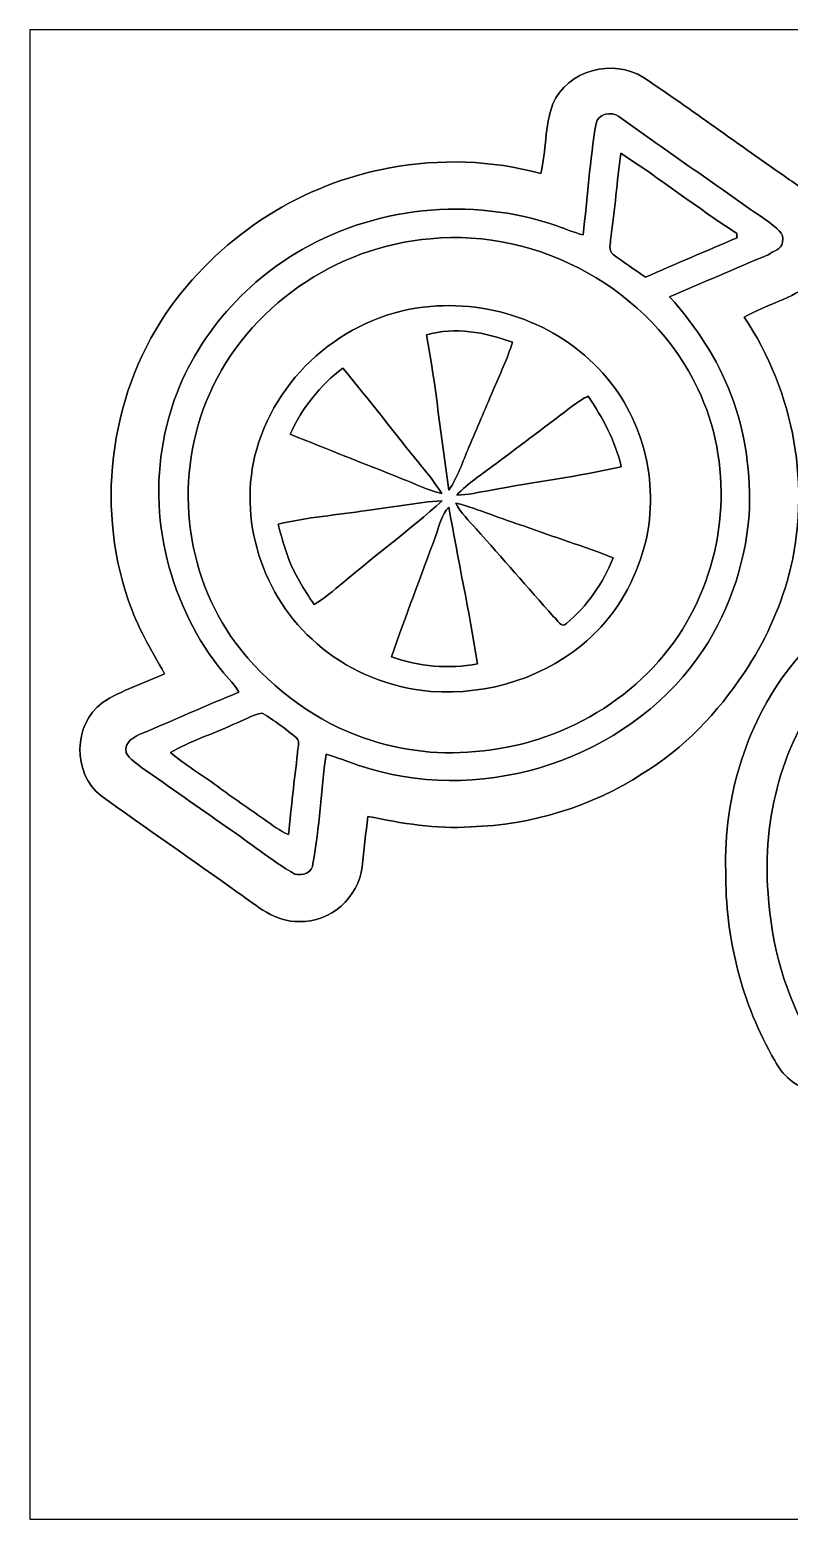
# Model space of a CAD drawing. Header units: centimetres. Extents: x -16.8 to 16.8, y -16.7 to 16.7.
# Drawn here: x -16.77 to 0.24, y -16.67 to 16.67 of the extents above; entities that cross this region are included whole.
import ezdxf

# ---------------------------------------------------------------- set-up
doc = ezdxf.new("R2010")
doc.units = ezdxf.units.CM
doc.header["$MEASUREMENT"] = 0
doc.layers.add('Layer 1', color=7, linetype='Continuous')

msp = doc.modelspace()

# ---------------------------------------------------------------- linework, layer by layer
at = {"layer": 'Layer 1', "color": 7}
for points, knots in [([(-16.77458, 16.66875), (-16.77458, 16.66875), (16.77458, 16.66875), (16.77458, 16.66875), (16.77458, 16.66875), (16.77458, 16.66875), (16.77458, -16.66875), (16.77458, -16.66875), (16.77458, -16.66875), (16.77458, -16.66875), (-16.77458, -16.66875), (-16.77458, -16.66875), (-16.77458, -16.66875), (-16.77458, -16.66875), (-16.77458, 16.66875), (-16.77458, 16.66875), (-16.77458, 16.66875), (-16.77458, 16.66875), (-16.77458, 16.66875), (-16.77458, 16.66875)], [0, 0, 0, 0, 0.16666667, 0.16666667, 0.16666667, 0.16666667, 0.33333333, 0.33333333, 0.33333333, 0.33333333, 0.5, 0.5, 0.5, 0.5, 0.66666667, 0.66666667, 0.66666667, 0.66666667, 1, 1, 1, 1]), ([(-5.05848, 15.00928), (-5.25039, 14.51046), (-5.19783, 13.96365), (-5.32977, 13.45036), (-5.32977, 13.45036), (-6.42761, 13.75339), (-7.59143, 13.78797), (-8.70938, 13.5763), (-8.70938, 13.5763), (-10.65742, 13.23411), (-12.43612, 12.08899), (-13.59994, 10.4962), (-13.59994, 10.4962), (-14.9539, 8.62683), (-15.31514, 6.09282), (-14.57219, 3.9116), (-14.57219, 3.9116), (-14.37146, 3.32669), (-14.06313, 2.78836), (-13.75375, 2.25637), (-13.75375, 2.25637), (-14.22047, 2.04117), (-14.72001, 1.88877), (-15.15286, 1.60584), (-15.15286, 1.60584), (-15.80339, 1.1243), (-15.82208, 0.02752), (-15.18144, -0.47096), (-15.18144, -0.47096), (-14.16614, -1.21109), (-13.12298, -1.91311), (-12.10557, -2.65077), (-12.10557, -2.65077), (-11.69176, -2.93017), (-11.27689, -3.31576), (-10.74244, -3.28859), (-10.74244, -3.28859), (-10.04852, -3.32528), (-9.40329, -2.74779), (-9.32991, -2.06481), (-9.32991, -2.06481), (-9.28723, -1.68875), (-9.24701, -1.31304), (-9.20362, -0.93733), (-9.20362, -0.93733), (-8.44585, -1.09255), (-7.67539, -1.22484), (-6.89786, -1.17087), (-6.89786, -1.17087), (-5.54002, -1.13065), (-4.19241, -0.72214), (-3.05223, 0.0187), (-3.05223, 0.0187), (-2.12196, 0.57714), (-1.36596, 1.38642), (-0.76835, 2.28459), (-0.76835, 2.28459), (-0.31962, 2.94958), (0.01482, 3.689), (0.22754, 4.46193), (0.22754, 4.46193), (0.74013, 6.41138), (0.34996, 8.56791), (-0.77188, 10.23726), (-0.77188, 10.23726), (-0.27905, 10.51877), (0.29422, 10.64578), (0.74436, 11.00349), (0.74436, 11.00349), (1.20015, 11.42471), (1.29152, 12.17895), (0.95109, 12.69718), (0.95109, 12.69718), (0.76376, 12.98187), (0.46143, 13.15332), (0.19191, 13.35017), (0.19191, 13.35017), (-0.88724, 14.0903), (-1.9364, 14.87452), (-3.02648, 15.59877), (-3.02648, 15.59877), (-3.69958, 16.03904), (-4.73816, 15.7607), (-5.05848, 15.00928), (-5.05848, 15.00928), (-5.05848, 15.00928), (-5.05848, 15.00928), (-5.05848, 15.00928)], [0, 0, 0, 0, 0.04347826, 0.04347826, 0.04347826, 0.04347826, 0.08695652, 0.08695652, 0.08695652, 0.08695652, 0.13043478, 0.13043478, 0.13043478, 0.13043478, 0.17391304, 0.17391304, 0.17391304, 0.17391304, 0.2173913, 0.2173913, 0.2173913, 0.2173913, 0.26086957, 0.26086957, 0.26086957, 0.26086957, 0.30434783, 0.30434783, 0.30434783, 0.30434783, 0.34782609, 0.34782609, 0.34782609, 0.34782609, 0.39130435, 0.39130435, 0.39130435, 0.39130435, 0.43478261, 0.43478261, 0.43478261, 0.43478261, 0.47826087, 0.47826087, 0.47826087, 0.47826087, 0.52173913, 0.52173913, 0.52173913, 0.52173913, 0.56521739, 0.56521739, 0.56521739, 0.56521739, 0.60869565, 0.60869565, 0.60869565, 0.60869565, 0.65217391, 0.65217391, 0.65217391, 0.65217391, 0.69565217, 0.69565217, 0.69565217, 0.69565217, 0.73913043, 0.73913043, 0.73913043, 0.73913043, 0.7826087, 0.7826087, 0.7826087, 0.7826087, 0.82608696, 0.82608696, 0.82608696, 0.82608696, 0.86956522, 0.86956522, 0.86956522, 0.86956522, 0.91304348, 0.91304348, 0.91304348, 0.91304348, 1, 1, 1, 1]), ([(-4.09116, 14.5736), (-4.04248, 14.79303), (-3.75038, 14.84489), (-3.58175, 14.72847), (-3.58175, 14.72847), (-2.4638, 13.92661), (-1.33033, 13.14591), (-0.20638, 12.35216), (-0.20638, 12.35216), (-0.07373, 12.23786), (0.1464, 12.12956), (0.08537, 11.90978), (0.08537, 11.90978), (0.05821, 11.75561), (-0.12312, 11.71011), (-0.23954, 11.63461), (-0.23954, 11.63461), (-0.97367, 11.31993), (-1.70886, 11.00667), (-2.44404, 10.69375), (-2.44404, 10.69375), (-1.86514, 10.04499), (-1.36843, 9.31192), (-1.06645, 8.49242), (-1.06645, 8.49242), (-0.73025, 7.64258), (-0.62548, 6.71548), (-0.66111, 5.80778), (-0.66111, 5.80778), (-0.75706, 4.66125), (-1.14829, 3.53272), (-1.82316, 2.59786), (-1.82316, 2.59786), (-3.43853, 0.36195), (-6.51686, -0.65758), (-9.15458, 0.12524), (-9.15458, 0.12524), (-9.48937, 0.21484), (-9.80475, 0.3623), (-10.13883, 0.45438), (-10.13883, 0.45438), (-10.24855, -0.35913), (-10.28488, -1.18392), (-10.43199, -1.99143), (-10.43199, -1.99143), (-10.43093, -2.19216), (-10.67647, -2.28071), (-10.83804, -2.2292), (-10.83804, -2.2292), (-11.3732, -1.91946), (-11.85051, -1.52329), (-12.36133, -1.17687), (-12.36133, -1.17687), (-13.00268, -0.73872), (-13.63204, -0.28399), (-14.26951, 0.1591), (-14.26951, 0.1591), (-14.39263, 0.25612), (-14.5415, 0.34396), (-14.61311, 0.48824), (-14.61311, 0.48824), (-14.67661, 0.72566), (-14.43002, 0.84772), (-14.25293, 0.92428), (-14.25293, 0.92428), (-13.52903, 1.22167), (-12.81818, 1.55081), (-12.0904, 1.83938), (-12.0904, 1.83938), (-12.2107, 2.05387), (-12.39838, 2.21827), (-12.54443, 2.41406), (-12.54443, 2.41406), (-13.70542, 3.92007), (-14.17426, 5.96018), (-13.70542, 7.81191), (-13.70542, 7.81191), (-13.32301, 9.41176), (-12.2361, 10.80064), (-10.84051, 11.65154), (-10.84051, 11.65154), (-9.10696, 12.71658), (-6.88975, 12.94659), (-4.96958, 12.27949), (-4.96958, 12.27949), (-4.77449, 12.20717), (-4.57976, 12.13167), (-4.37903, 12.07558), (-4.37903, 12.07558), (-4.28907, 12.90849), (-4.22593, 13.74634), (-4.09116, 14.5736), (-4.09116, 14.5736), (-4.09116, 14.5736), (-4.09116, 14.5736), (-4.09116, 14.5736)], [0, 0, 0, 0, 0.04, 0.04, 0.04, 0.04, 0.08, 0.08, 0.08, 0.08, 0.12, 0.12, 0.12, 0.12, 0.16, 0.16, 0.16, 0.16, 0.2, 0.2, 0.2, 0.2, 0.24, 0.24, 0.24, 0.24, 0.28, 0.28, 0.28, 0.28, 0.32, 0.32, 0.32, 0.32, 0.36, 0.36, 0.36, 0.36, 0.4, 0.4, 0.4, 0.4, 0.44, 0.44, 0.44, 0.44, 0.48, 0.48, 0.48, 0.48, 0.52, 0.52, 0.52, 0.52, 0.56, 0.56, 0.56, 0.56, 0.6, 0.6, 0.6, 0.6, 0.64, 0.64, 0.64, 0.64, 0.68, 0.68, 0.68, 0.68, 0.72, 0.72, 0.72, 0.72, 0.76, 0.76, 0.76, 0.76, 0.8, 0.8, 0.8, 0.8, 0.84, 0.84, 0.84, 0.84, 0.88, 0.88, 0.88, 0.88, 0.92, 0.92, 0.92, 0.92, 1, 1, 1, 1]), ([(-3.53272, 13.90474), (-3.6255, 13.27573), (-3.66607, 12.64073), (-3.75991, 12.01173), (-3.75991, 12.01173), (-3.7652, 11.89672), (-3.82588, 11.72563), (-3.7084, 11.63955), (-3.7084, 11.63955), (-3.47274, 11.46246), (-3.22474, 11.30124), (-2.98521, 11.12873), (-2.98521, 11.12873), (-2.30576, 11.43388), (-1.61678, 11.71716), (-0.9338, 12.01385), (-0.9338, 12.01385), (-0.93557, 12.03784), (-0.93909, 12.08617), (-0.94086, 12.11051), (-0.94086, 12.11051), (-1.82104, 12.68483), (-2.65254, 13.33182), (-3.53272, 13.90474), (-3.53272, 13.90474), (-3.53272, 13.90474), (-3.53272, 13.90474), (-3.53272, 13.90474)], [0, 0, 0, 0, 0.125, 0.125, 0.125, 0.125, 0.25, 0.25, 0.25, 0.25, 0.375, 0.375, 0.375, 0.375, 0.5, 0.5, 0.5, 0.5, 0.625, 0.625, 0.625, 0.625, 0.75, 0.75, 0.75, 0.75, 1, 1, 1, 1]), ([(-7.79851, 11.99268), (-9.90565, 11.82194), (-11.89884, 10.46162), (-12.75045, 8.515), (-12.75045, 8.515), (-13.5509, 6.725), (-13.33147, 4.51838), (-12.1606, 2.94005), (-12.1606, 2.94005), (-11.46634, 2.02988), (-10.53148, 1.29046), (-9.45938, 0.87877), (-9.45938, 0.87877), (-8.61272, 0.56303), (-7.69373, 0.41557), (-6.79238, 0.51611), (-6.79238, 0.51611), (-4.88033, 0.65264), (-3.02824, 1.73249), (-2.06304, 3.40395), (-2.06304, 3.40395), (-1.14688, 4.97029), (-1.02376, 6.98853), (-1.81046, 8.63247), (-1.81046, 8.63247), (-2.85433, 10.84686), (-5.37034, 12.23045), (-7.79851, 11.99268), (-7.79851, 11.99268), (-7.79851, 11.99268), (-7.79851, 11.99268), (-7.79851, 11.99268)], [0, 0, 0, 0, 0.11111111, 0.11111111, 0.11111111, 0.11111111, 0.22222222, 0.22222222, 0.22222222, 0.22222222, 0.33333333, 0.33333333, 0.33333333, 0.33333333, 0.44444444, 0.44444444, 0.44444444, 0.44444444, 0.55555556, 0.55555556, 0.55555556, 0.55555556, 0.66666667, 0.66666667, 0.66666667, 0.66666667, 0.77777778, 0.77777778, 0.77777778, 0.77777778, 1, 1, 1, 1]), ([(-7.79851, 10.47574), (-6.28333, 10.61791), (-4.69583, 9.97514), (-3.75779, 8.76582), (-3.75779, 8.76582), (-2.89807, 7.67115), (-2.6356, 6.1341), (-3.09527, 4.81859), (-3.09527, 4.81859), (-3.34328, 4.07), (-3.80294, 3.39513), (-4.41149, 2.89313), (-4.41149, 2.89313), (-5.41126, 2.07857), (-6.75287, 1.72579), (-8.02746, 1.88524), (-8.02746, 1.88524), (-8.87413, 2.01083), (-9.69504, 2.35656), (-10.33956, 2.92594), (-10.33956, 2.92594), (-11.5637, 3.96452), (-12.13732, 5.73299), (-11.69141, 7.28416), (-11.69141, 7.28416), (-11.20704, 9.00747), (-9.58603, 10.34274), (-7.79851, 10.47574), (-7.79851, 10.47574), (-7.79851, 10.47574), (-7.79851, 10.47574), (-7.79851, 10.47574)], [0, 0, 0, 0, 0.11111111, 0.11111111, 0.11111111, 0.11111111, 0.22222222, 0.22222222, 0.22222222, 0.22222222, 0.33333333, 0.33333333, 0.33333333, 0.33333333, 0.44444444, 0.44444444, 0.44444444, 0.44444444, 0.55555556, 0.55555556, 0.55555556, 0.55555556, 0.66666667, 0.66666667, 0.66666667, 0.66666667, 0.77777778, 0.77777778, 0.77777778, 0.77777778, 1, 1, 1, 1]), ([(-7.88635, 9.8425), (-7.67503, 8.69068), (-7.56426, 7.52263), (-7.38681, 6.36552), (-7.38681, 6.36552), (-7.18467, 6.65798), (-7.07884, 7.00264), (-6.93914, 7.32649), (-6.93914, 7.32649), (-6.76169, 7.74806), (-6.57613, 8.16645), (-6.4008, 8.58873), (-6.4008, 8.58873), (-6.25299, 8.94891), (-6.07519, 9.29816), (-5.96583, 9.67317), (-5.96583, 9.67317), (-6.57154, 9.90459), (-7.25135, 10.01924), (-7.88635, 9.8425), (-7.88635, 9.8425), (-7.88635, 9.8425), (-7.88635, 9.8425), (-7.88635, 9.8425)], [0, 0, 0, 0, 0.14285714, 0.14285714, 0.14285714, 0.14285714, 0.28571429, 0.28571429, 0.28571429, 0.28571429, 0.42857143, 0.42857143, 0.42857143, 0.42857143, 0.57142857, 0.57142857, 0.57142857, 0.57142857, 0.71428571, 0.71428571, 0.71428571, 0.71428571, 1, 1, 1, 1]), ([(-10.9407, 7.61647), (-10.11096, 7.27886), (-9.27559, 6.95537), (-8.44444, 6.62129), (-8.44444, 6.62129), (-8.14634, 6.50981), (-7.85989, 6.36199), (-7.54803, 6.29003), (-7.54803, 6.29003), (-7.77699, 6.66009), (-8.07508, 6.97936), (-8.34143, 7.32155), (-8.34143, 7.32155), (-8.80957, 7.91774), (-9.28123, 8.51076), (-9.76171, 9.09673), (-9.76171, 9.09673), (-10.26971, 8.71291), (-10.68246, 8.19926), (-10.9407, 7.61647), (-10.9407, 7.61647), (-10.9407, 7.61647), (-10.9407, 7.61647), (-10.9407, 7.61647)], [0, 0, 0, 0, 0.14285714, 0.14285714, 0.14285714, 0.14285714, 0.28571429, 0.28571429, 0.28571429, 0.28571429, 0.42857143, 0.42857143, 0.42857143, 0.42857143, 0.57142857, 0.57142857, 0.57142857, 0.57142857, 0.71428571, 0.71428571, 0.71428571, 0.71428571, 1, 1, 1, 1]), ([(-4.57518, 8.27934), (-5.16573, 7.83519), (-5.75416, 7.38858), (-6.34647, 6.94655), (-6.34647, 6.94655), (-6.64139, 6.72536), (-6.95501, 6.52286), (-7.21007, 6.25404), (-7.21007, 6.25404), (-6.95889, 6.25157), (-6.71513, 6.32107), (-6.46818, 6.35882), (-6.46818, 6.35882), (-5.48958, 6.5465), (-4.49792, 6.66433), (-3.52672, 6.8894), (-3.52672, 6.8894), (-3.65901, 7.46266), (-3.943, 7.98371), (-4.26579, 8.46984), (-4.26579, 8.46984), (-4.37444, 8.41551), (-4.47851, 8.35272), (-4.57518, 8.27934), (-4.57518, 8.27934), (-4.57518, 8.27934), (-4.57518, 8.27934), (-4.57518, 8.27934)], [0, 0, 0, 0, 0.125, 0.125, 0.125, 0.125, 0.25, 0.25, 0.25, 0.25, 0.375, 0.375, 0.375, 0.375, 0.5, 0.5, 0.5, 0.5, 0.625, 0.625, 0.625, 0.625, 0.75, 0.75, 0.75, 0.75, 1, 1, 1, 1]), ([(-9.22549, 5.91185), (-9.88766, 5.80743), (-10.55899, 5.75733), (-11.21269, 5.60564), (-11.21269, 5.60564), (-11.14989, 5.36152), (-11.07652, 5.12022), (-10.99608, 4.88103), (-10.99608, 4.88103), (-10.86168, 4.49192), (-10.62919, 4.14831), (-10.408, 3.80436), (-10.408, 3.80436), (-10.17129, 3.937), (-9.97197, 4.12433), (-9.76171, 4.29331), (-9.76171, 4.29331), (-9.02758, 4.91067), (-8.25571, 5.48464), (-7.54027, 6.12316), (-7.54027, 6.12316), (-8.10648, 6.09776), (-8.66281, 5.97359), (-9.22549, 5.91185), (-9.22549, 5.91185), (-9.22549, 5.91185), (-9.22549, 5.91185), (-9.22549, 5.91185)], [0, 0, 0, 0, 0.125, 0.125, 0.125, 0.125, 0.25, 0.25, 0.25, 0.25, 0.375, 0.375, 0.375, 0.375, 0.5, 0.5, 0.5, 0.5, 0.625, 0.625, 0.625, 0.625, 0.75, 0.75, 0.75, 0.75, 1, 1, 1, 1]), ([(-7.22806, 6.07624), (-7.13176, 5.84694), (-6.93491, 5.68466), (-6.77686, 5.49945), (-6.77686, 5.49945), (-6.19654, 4.84505), (-5.6194, 4.18782), (-5.04049, 3.53201), (-5.04049, 3.53201), (-4.96041, 3.47768), (-4.86869, 3.25826), (-4.75509, 3.3782), (-4.75509, 3.3782), (-4.28907, 3.76802), (-3.93559, 4.28554), (-3.70699, 4.84681), (-3.70699, 4.84681), (-4.36033, 5.11034), (-5.0359, 5.31248), (-5.6956, 5.55872), (-5.6956, 5.55872), (-6.21136, 5.71606), (-6.70631, 5.94042), (-7.22806, 6.07624), (-7.22806, 6.07624), (-7.22806, 6.07624), (-7.22806, 6.07624), (-7.22806, 6.07624)], [0, 0, 0, 0, 0.125, 0.125, 0.125, 0.125, 0.25, 0.25, 0.25, 0.25, 0.375, 0.375, 0.375, 0.375, 0.5, 0.5, 0.5, 0.5, 0.625, 0.625, 0.625, 0.625, 0.75, 0.75, 0.75, 0.75, 1, 1, 1, 1]), ([(-7.68068, 5.34952), (-8.01088, 4.44429), (-8.35307, 3.54295), (-8.67586, 2.63525), (-8.67586, 2.63525), (-8.05886, 2.419), (-7.3914, 2.35162), (-6.74652, 2.47509), (-6.74652, 2.47509), (-6.93138, 3.64878), (-7.18291, 4.81118), (-7.38717, 5.9817), (-7.38717, 5.9817), (-7.55615, 5.81166), (-7.59883, 5.56683), (-7.68068, 5.34952)], [0, 0, 0, 0, 0.2, 0.2, 0.2, 0.2, 0.4, 0.4, 0.4, 0.4, 0.6, 0.6, 0.6, 0.6, 1, 1, 1, 1]), ([(4.86622, 4.86728), (3.11467, 4.80413), (1.46121, 3.87279), (0.35983, 2.53259), (0.35983, 2.53259), (-0.71332, 1.2252), (-1.23613, -0.48754), (-1.18604, -2.16958), (-1.18604, -2.16958), (-1.19839, -3.6449), (-0.83114, -5.12551), (-0.08996, -6.40397), (-0.08996, -6.40397), (0.08079, -6.7183), (0.36689, -6.99064), (0.72214, -7.07496), (0.72214, -7.07496), (2.08844, -7.51029), (3.60257, -7.08448), (4.72299, -6.24205), (4.72299, -6.24205), (5.14244, -5.95171), (5.55766, -5.50898), (5.51321, -4.96147), (5.51321, -4.96147), (5.40209, -4.47322), (5.15726, -4.02978), (5.01932, -3.5493), (5.01932, -3.5493), (4.89726, -3.13725), (4.69159, -2.68005), (4.86551, -2.25319), (4.86551, -2.25319), (5.01156, -1.95298), (5.41867, -1.86902), (5.69877, -2.026), (5.69877, -2.026), (5.98911, -2.15865), (6.16268, -2.4451), (6.32813, -2.70334), (6.32813, -2.70334), (6.80932, -3.47945), (7.09683, -4.35116), (7.37905, -5.21335), (7.37905, -5.21335), (8.00488, -7.1434), (8.36295, -9.14541), (8.90729, -11.09733), (8.90729, -11.09733), (9.27206, -12.33135), (9.64177, -13.5636), (9.99913, -14.79973), (9.99913, -14.79973), (10.09403, -15.15992), (10.26407, -15.52011), (10.57028, -15.74765), (10.57028, -15.74765), (11.0557, -16.12441), (11.69917, -16.20802), (12.29501, -16.17451), (12.29501, -16.17451), (13.01926, -16.16322), (13.71953, -15.93779), (14.37393, -15.64217), (14.37393, -15.64217), (14.96307, -15.32361), (15.55256, -14.90592), (15.81961, -14.26563), (15.81961, -14.26563), (16.02458, -13.77738), (15.90393, -13.23799), (15.74377, -12.7568), (15.74377, -12.7568), (15.15745, -10.95304), (14.46565, -9.18281), (13.94919, -7.35647), (13.94919, -7.35647), (13.37592, -5.27614), (12.80548, -3.18558), (11.96164, -1.19521), (11.96164, -1.19521), (11.33475, 0.24412), (10.58474, 1.65312), (9.53417, 2.83139), (9.53417, 2.83139), (8.92881, 3.49074), (8.21831, 4.07035), (7.39069, 4.42666), (7.39069, 4.42666), (6.59871, 4.76356), (5.72841, 4.94206), (4.86622, 4.86728)], [0, 0, 0, 0, 0.04166667, 0.04166667, 0.04166667, 0.04166667, 0.08333333, 0.08333333, 0.08333333, 0.08333333, 0.125, 0.125, 0.125, 0.125, 0.16666667, 0.16666667, 0.16666667, 0.16666667, 0.20833333, 0.20833333, 0.20833333, 0.20833333, 0.25, 0.25, 0.25, 0.25, 0.29166667, 0.29166667, 0.29166667, 0.29166667, 0.33333333, 0.33333333, 0.33333333, 0.33333333, 0.375, 0.375, 0.375, 0.375, 0.41666667, 0.41666667, 0.41666667, 0.41666667, 0.45833333, 0.45833333, 0.45833333, 0.45833333, 0.5, 0.5, 0.5, 0.5, 0.54166667, 0.54166667, 0.54166667, 0.54166667, 0.58333333, 0.58333333, 0.58333333, 0.58333333, 0.625, 0.625, 0.625, 0.625, 0.66666667, 0.66666667, 0.66666667, 0.66666667, 0.70833333, 0.70833333, 0.70833333, 0.70833333, 0.75, 0.75, 0.75, 0.75, 0.79166667, 0.79166667, 0.79166667, 0.79166667, 0.83333333, 0.83333333, 0.83333333, 0.83333333, 0.875, 0.875, 0.875, 0.875, 0.91666667, 0.91666667, 0.91666667, 0.91666667, 1, 1, 1, 1]), ([(4.76038, 3.94935), (5.35799, 4.00756), (5.96582, 3.94406), (6.53274, 3.74403), (6.53274, 3.74403), (7.57308, 3.41771), (8.45467, 2.70651), (9.14082, 1.87396), (9.14082, 1.87396), (9.52006, 1.38501), (9.86049, 0.86642), (10.18011, 0.3369), (10.18011, 0.3369), (11.59933, -2.22144), (12.32923, -5.07647), (13.11769, -7.87188), (13.11769, -7.87188), (13.4687, -9.11789), (13.92696, -10.32827), (14.34042, -11.55347), (14.34042, -11.55347), (14.53233, -12.08229), (14.69249, -12.62204), (14.90027, -13.14521), (14.90027, -13.14521), (14.96942, -13.37804), (15.06608, -13.64015), (14.97401, -13.87934), (14.97401, -13.87934), (14.74576, -14.37922), (14.25011, -14.67273), (13.77562, -14.9031), (13.77562, -14.9031), (13.13568, -15.18144), (12.43083, -15.37723), (11.7288, -15.26258), (11.7288, -15.26258), (11.44658, -15.20049), (11.10051, -15.10594), (10.99644, -14.79691), (10.99644, -14.79691), (10.81617, -14.30902), (10.7061, -13.79926), (10.54206, -13.30607), (10.54206, -13.30607), (10.20269, -12.09675), (9.80193, -10.90436), (9.51265, -9.68163), (9.51265, -9.68163), (9.17116, -8.32944), (8.89564, -6.95995), (8.49136, -5.62398), (8.49136, -5.62398), (8.13435, -4.44747), (7.76464, -3.25438), (7.11447, -2.20028), (7.11447, -2.20028), (6.89046, -1.84891), (6.63963, -1.48766), (6.26251, -1.28729), (6.26251, -1.28729), (6.00604, -1.14476), (5.69983, -1.15182), (5.41655, -1.1497), (5.41655, -1.1497), (5.06871, -1.18745), (4.70041, -1.20897), (4.3942, -1.397), (4.3942, -1.397), (4.09328, -1.55222), (3.89784, -1.87431), (3.87279, -2.20874), (3.87279, -2.20874), (3.77896, -2.91253), (4.03437, -3.58775), (4.26297, -4.23898), (4.26297, -4.23898), (4.35998, -4.51309), (4.49721, -4.77449), (4.56389, -5.05883), (4.56389, -5.05883), (4.48769, -5.31107), (4.23122, -5.43877), (4.04001, -5.594), (4.04001, -5.594), (3.1877, -6.20183), (2.05775, -6.52992), (1.03399, -6.20289), (1.03399, -6.20289), (0.89606, -6.16973), (0.79516, -6.06213), (0.7306, -5.94007), (0.7306, -5.94007), (0.15028, -4.94665), (-0.16757, -3.81), (-0.23671, -2.66383), (-0.23671, -2.66383), (-0.37183, -0.98884), (0.07267, 0.77611), (1.17228, 2.07257), (1.17228, 2.07257), (2.05811, 3.1369), (3.37855, 3.83611), (4.76038, 3.94935), (4.76038, 3.94935), (4.76038, 3.94935), (4.76038, 3.94935), (4.76038, 3.94935)], [0, 0, 0, 0, 0.03571429, 0.03571429, 0.03571429, 0.03571429, 0.07142857, 0.07142857, 0.07142857, 0.07142857, 0.10714286, 0.10714286, 0.10714286, 0.10714286, 0.14285714, 0.14285714, 0.14285714, 0.14285714, 0.17857143, 0.17857143, 0.17857143, 0.17857143, 0.21428571, 0.21428571, 0.21428571, 0.21428571, 0.25, 0.25, 0.25, 0.25, 0.28571429, 0.28571429, 0.28571429, 0.28571429, 0.32142857, 0.32142857, 0.32142857, 0.32142857, 0.35714286, 0.35714286, 0.35714286, 0.35714286, 0.39285714, 0.39285714, 0.39285714, 0.39285714, 0.42857143, 0.42857143, 0.42857143, 0.42857143, 0.46428571, 0.46428571, 0.46428571, 0.46428571, 0.5, 0.5, 0.5, 0.5, 0.53571429, 0.53571429, 0.53571429, 0.53571429, 0.57142857, 0.57142857, 0.57142857, 0.57142857, 0.60714286, 0.60714286, 0.60714286, 0.60714286, 0.64285714, 0.64285714, 0.64285714, 0.64285714, 0.67857143, 0.67857143, 0.67857143, 0.67857143, 0.71428571, 0.71428571, 0.71428571, 0.71428571, 0.75, 0.75, 0.75, 0.75, 0.78571429, 0.78571429, 0.78571429, 0.78571429, 0.82142857, 0.82142857, 0.82142857, 0.82142857, 0.85714286, 0.85714286, 0.85714286, 0.85714286, 0.89285714, 0.89285714, 0.89285714, 0.89285714, 0.92857143, 0.92857143, 0.92857143, 0.92857143, 1, 1, 1, 1]), ([(-12.22587, 1.11548), (-12.68977, 0.90311), (-13.17837, 0.74189), (-13.62534, 0.49495), (-13.62534, 0.49495), (-13.29584, 0.21378), (-12.91978, -0.00423), (-12.57229, -0.26141), (-12.57229, -0.26141), (-12.22939, -0.52141), (-11.86921, -0.75671), (-11.52031, -1.00824), (-11.52031, -1.00824), (-11.34463, -1.12677), (-11.17812, -1.26683), (-10.97668, -1.3402), (-10.97668, -1.3402), (-10.91847, -0.73378), (-10.85321, -0.12771), (-10.77489, 0.4766), (-10.77489, 0.4766), (-10.78195, 0.58103), (-10.71351, 0.71826), (-10.79183, 0.8128), (-10.79183, 0.8128), (-11.03736, 1.016), (-11.29312, 1.20897), (-11.56582, 1.37336), (-11.56582, 1.37336), (-11.80148, 1.34091), (-12.00503, 1.19592), (-12.22587, 1.11548)], [0, 0, 0, 0, 0.11111111, 0.11111111, 0.11111111, 0.11111111, 0.22222222, 0.22222222, 0.22222222, 0.22222222, 0.33333333, 0.33333333, 0.33333333, 0.33333333, 0.44444444, 0.44444444, 0.44444444, 0.44444444, 0.55555556, 0.55555556, 0.55555556, 0.55555556, 0.66666667, 0.66666667, 0.66666667, 0.66666667, 0.77777778, 0.77777778, 0.77777778, 0.77777778, 1, 1, 1, 1])]:
    msp.add_open_spline(points, degree=3, knots=knots, dxfattribs=at)
at = {"layer": 'Layer 1', "color": 8}
for points, knots in [([(-5.05848, 15.00928), (-4.73816, 15.7607), (-3.69958, 16.03904), (-3.02648, 15.59877), (-3.02648, 15.59877), (-1.9364, 14.87452), (-0.88724, 14.0903), (0.19191, 13.35017), (0.19191, 13.35017), (0.46143, 13.15332), (0.76376, 12.98187), (0.95109, 12.69718), (0.95109, 12.69718), (1.29152, 12.17895), (1.20015, 11.42471), (0.74436, 11.00349), (0.74436, 11.00349), (0.29422, 10.64578), (-0.27905, 10.51877), (-0.77188, 10.23726), (-0.77188, 10.23726), (0.34996, 8.56791), (0.74013, 6.41138), (0.22754, 4.46193), (0.22754, 4.46193), (0.01482, 3.689), (-0.31962, 2.94958), (-0.76835, 2.28459), (-0.76835, 2.28459), (-1.36596, 1.38642), (-2.12196, 0.57714), (-3.05223, 0.0187), (-3.05223, 0.0187), (-4.19241, -0.72214), (-5.54002, -1.13065), (-6.89786, -1.17087), (-6.89786, -1.17087), (-7.67539, -1.22484), (-8.44585, -1.09255), (-9.20362, -0.93733), (-9.20362, -0.93733), (-9.24701, -1.31304), (-9.28723, -1.68875), (-9.32991, -2.06481), (-9.32991, -2.06481), (-9.40329, -2.74779), (-10.04852, -3.32528), (-10.74244, -3.28859), (-10.74244, -3.28859), (-11.27689, -3.31576), (-11.69176, -2.93017), (-12.10557, -2.65077), (-12.10557, -2.65077), (-13.12298, -1.91311), (-14.16614, -1.21109), (-15.18144, -0.47096), (-15.18144, -0.47096), (-15.82208, 0.02752), (-15.80339, 1.1243), (-15.15286, 1.60584), (-15.15286, 1.60584), (-14.72001, 1.88877), (-14.22047, 2.04117), (-13.75375, 2.25637), (-13.75375, 2.25637), (-14.06313, 2.78836), (-14.37146, 3.32669), (-14.57219, 3.9116), (-14.57219, 3.9116), (-15.31514, 6.09282), (-14.9539, 8.62683), (-13.59994, 10.4962), (-13.59994, 10.4962), (-12.43612, 12.08899), (-10.65742, 13.23411), (-8.70938, 13.5763), (-8.70938, 13.5763), (-7.59143, 13.78797), (-6.42761, 13.75339), (-5.32977, 13.45036), (-5.32977, 13.45036), (-5.19783, 13.96365), (-5.25039, 14.51046), (-5.05848, 15.00928), (-5.05848, 15.00928), (-5.05848, 15.00928), (-5.05848, 15.00928), (-5.05848, 15.00928)], [0, 0, 0, 0, 0.04347826, 0.04347826, 0.04347826, 0.04347826, 0.08695652, 0.08695652, 0.08695652, 0.08695652, 0.13043478, 0.13043478, 0.13043478, 0.13043478, 0.17391304, 0.17391304, 0.17391304, 0.17391304, 0.2173913, 0.2173913, 0.2173913, 0.2173913, 0.26086957, 0.26086957, 0.26086957, 0.26086957, 0.30434783, 0.30434783, 0.30434783, 0.30434783, 0.34782609, 0.34782609, 0.34782609, 0.34782609, 0.39130435, 0.39130435, 0.39130435, 0.39130435, 0.43478261, 0.43478261, 0.43478261, 0.43478261, 0.47826087, 0.47826087, 0.47826087, 0.47826087, 0.52173913, 0.52173913, 0.52173913, 0.52173913, 0.56521739, 0.56521739, 0.56521739, 0.56521739, 0.60869565, 0.60869565, 0.60869565, 0.60869565, 0.65217391, 0.65217391, 0.65217391, 0.65217391, 0.69565217, 0.69565217, 0.69565217, 0.69565217, 0.73913043, 0.73913043, 0.73913043, 0.73913043, 0.7826087, 0.7826087, 0.7826087, 0.7826087, 0.82608696, 0.82608696, 0.82608696, 0.82608696, 0.86956522, 0.86956522, 0.86956522, 0.86956522, 0.91304348, 0.91304348, 0.91304348, 0.91304348, 1, 1, 1, 1]), ([(-4.09116, 14.5736), (-4.22593, 13.74634), (-4.28907, 12.90849), (-4.37903, 12.07558), (-4.37903, 12.07558), (-4.57976, 12.13167), (-4.77449, 12.20717), (-4.96958, 12.27949), (-4.96958, 12.27949), (-6.88975, 12.94659), (-9.10696, 12.71658), (-10.84051, 11.65154), (-10.84051, 11.65154), (-12.2361, 10.80064), (-13.32301, 9.41176), (-13.70542, 7.81191), (-13.70542, 7.81191), (-14.17426, 5.96018), (-13.70542, 3.92007), (-12.54443, 2.41406), (-12.54443, 2.41406), (-12.39838, 2.21827), (-12.2107, 2.05387), (-12.0904, 1.83938), (-12.0904, 1.83938), (-12.81818, 1.55081), (-13.52903, 1.22167), (-14.25293, 0.92428), (-14.25293, 0.92428), (-14.43002, 0.84772), (-14.67661, 0.72566), (-14.61311, 0.48824), (-14.61311, 0.48824), (-14.5415, 0.34396), (-14.39263, 0.25612), (-14.26951, 0.1591), (-14.26951, 0.1591), (-13.63204, -0.28399), (-13.00268, -0.73872), (-12.36133, -1.17687), (-12.36133, -1.17687), (-11.85051, -1.52329), (-11.3732, -1.91946), (-10.83804, -2.2292), (-10.83804, -2.2292), (-10.67647, -2.28071), (-10.43093, -2.19216), (-10.43199, -1.99143), (-10.43199, -1.99143), (-10.28488, -1.18392), (-10.24855, -0.35913), (-10.13883, 0.45438), (-10.13883, 0.45438), (-9.80475, 0.3623), (-9.48937, 0.21484), (-9.15458, 0.12524), (-9.15458, 0.12524), (-6.51686, -0.65758), (-3.43853, 0.36195), (-1.82316, 2.59786), (-1.82316, 2.59786), (-1.14829, 3.53272), (-0.75706, 4.66125), (-0.66111, 5.80778), (-0.66111, 5.80778), (-0.62548, 6.71548), (-0.73025, 7.64258), (-1.06645, 8.49242), (-1.06645, 8.49242), (-1.36843, 9.31192), (-1.86514, 10.04499), (-2.44404, 10.69375), (-2.44404, 10.69375), (-1.70886, 11.00667), (-0.97367, 11.31993), (-0.23954, 11.63461), (-0.23954, 11.63461), (-0.12312, 11.71011), (0.05821, 11.75561), (0.08537, 11.90978), (0.08537, 11.90978), (0.1464, 12.12956), (-0.07373, 12.23786), (-0.20638, 12.35216), (-0.20638, 12.35216), (-1.33033, 13.14591), (-2.4638, 13.92661), (-3.58175, 14.72847), (-3.58175, 14.72847), (-3.75038, 14.84489), (-4.04248, 14.79303), (-4.09116, 14.5736)], [0, 0, 0, 0, 0.04166667, 0.04166667, 0.04166667, 0.04166667, 0.08333333, 0.08333333, 0.08333333, 0.08333333, 0.125, 0.125, 0.125, 0.125, 0.16666667, 0.16666667, 0.16666667, 0.16666667, 0.20833333, 0.20833333, 0.20833333, 0.20833333, 0.25, 0.25, 0.25, 0.25, 0.29166667, 0.29166667, 0.29166667, 0.29166667, 0.33333333, 0.33333333, 0.33333333, 0.33333333, 0.375, 0.375, 0.375, 0.375, 0.41666667, 0.41666667, 0.41666667, 0.41666667, 0.45833333, 0.45833333, 0.45833333, 0.45833333, 0.5, 0.5, 0.5, 0.5, 0.54166667, 0.54166667, 0.54166667, 0.54166667, 0.58333333, 0.58333333, 0.58333333, 0.58333333, 0.625, 0.625, 0.625, 0.625, 0.66666667, 0.66666667, 0.66666667, 0.66666667, 0.70833333, 0.70833333, 0.70833333, 0.70833333, 0.75, 0.75, 0.75, 0.75, 0.79166667, 0.79166667, 0.79166667, 0.79166667, 0.83333333, 0.83333333, 0.83333333, 0.83333333, 0.875, 0.875, 0.875, 0.875, 0.91666667, 0.91666667, 0.91666667, 0.91666667, 1, 1, 1, 1]), ([(-3.53272, 13.90474), (-2.65254, 13.33182), (-1.82104, 12.68483), (-0.94086, 12.11051), (-0.94086, 12.11051), (-0.93909, 12.08617), (-0.93557, 12.03784), (-0.9338, 12.01385), (-0.9338, 12.01385), (-1.61678, 11.71716), (-2.30576, 11.43388), (-2.98521, 11.12873), (-2.98521, 11.12873), (-3.22474, 11.30124), (-3.47274, 11.46246), (-3.7084, 11.63955), (-3.7084, 11.63955), (-3.82588, 11.72563), (-3.7652, 11.89672), (-3.75991, 12.01173), (-3.75991, 12.01173), (-3.66607, 12.64073), (-3.6255, 13.27573), (-3.53272, 13.90474)], [0, 0, 0, 0, 0.14285714, 0.14285714, 0.14285714, 0.14285714, 0.28571429, 0.28571429, 0.28571429, 0.28571429, 0.42857143, 0.42857143, 0.42857143, 0.42857143, 0.57142857, 0.57142857, 0.57142857, 0.57142857, 0.71428571, 0.71428571, 0.71428571, 0.71428571, 1, 1, 1, 1]), ([(-7.79851, 11.99268), (-5.37034, 12.23045), (-2.85433, 10.84686), (-1.81046, 8.63247), (-1.81046, 8.63247), (-1.02376, 6.98853), (-1.14688, 4.97029), (-2.06304, 3.40395), (-2.06304, 3.40395), (-3.02824, 1.73249), (-4.88033, 0.65264), (-6.79238, 0.51611), (-6.79238, 0.51611), (-7.69373, 0.41557), (-8.61272, 0.56303), (-9.45938, 0.87877), (-9.45938, 0.87877), (-10.53148, 1.29046), (-11.46634, 2.02988), (-12.1606, 2.94005), (-12.1606, 2.94005), (-13.33147, 4.51838), (-13.5509, 6.725), (-12.75045, 8.515), (-12.75045, 8.515), (-11.89884, 10.46162), (-9.90565, 11.82194), (-7.79851, 11.99268), (-7.79851, 11.99268), (-7.79851, 11.99268), (-7.79851, 11.99268), (-7.79851, 11.99268)], [0, 0, 0, 0, 0.11111111, 0.11111111, 0.11111111, 0.11111111, 0.22222222, 0.22222222, 0.22222222, 0.22222222, 0.33333333, 0.33333333, 0.33333333, 0.33333333, 0.44444444, 0.44444444, 0.44444444, 0.44444444, 0.55555556, 0.55555556, 0.55555556, 0.55555556, 0.66666667, 0.66666667, 0.66666667, 0.66666667, 0.77777778, 0.77777778, 0.77777778, 0.77777778, 1, 1, 1, 1]), ([(-7.79851, 10.47574), (-9.58603, 10.34274), (-11.20704, 9.00747), (-11.69141, 7.28416), (-11.69141, 7.28416), (-12.13732, 5.73299), (-11.5637, 3.96452), (-10.33956, 2.92594), (-10.33956, 2.92594), (-9.69504, 2.35656), (-8.87413, 2.01083), (-8.02746, 1.88524), (-8.02746, 1.88524), (-6.75287, 1.72579), (-5.41126, 2.07857), (-4.41149, 2.89313), (-4.41149, 2.89313), (-3.80294, 3.39513), (-3.34328, 4.07), (-3.09527, 4.81859), (-3.09527, 4.81859), (-2.6356, 6.1341), (-2.89807, 7.67115), (-3.75779, 8.76582), (-3.75779, 8.76582), (-4.69583, 9.97514), (-6.28333, 10.61791), (-7.79851, 10.47574)], [0, 0, 0, 0, 0.125, 0.125, 0.125, 0.125, 0.25, 0.25, 0.25, 0.25, 0.375, 0.375, 0.375, 0.375, 0.5, 0.5, 0.5, 0.5, 0.625, 0.625, 0.625, 0.625, 0.75, 0.75, 0.75, 0.75, 1, 1, 1, 1]), ([(-7.88635, 9.8425), (-7.25135, 10.01924), (-6.57154, 9.90459), (-5.96583, 9.67317), (-5.96583, 9.67317), (-6.07519, 9.29816), (-6.25299, 8.94891), (-6.4008, 8.58873), (-6.4008, 8.58873), (-6.57613, 8.16645), (-6.76169, 7.74806), (-6.93914, 7.32649), (-6.93914, 7.32649), (-7.07884, 7.00264), (-7.18467, 6.65798), (-7.38681, 6.36552), (-7.38681, 6.36552), (-7.56426, 7.52263), (-7.67503, 8.69068), (-7.88635, 9.8425)], [0, 0, 0, 0, 0.16666667, 0.16666667, 0.16666667, 0.16666667, 0.33333333, 0.33333333, 0.33333333, 0.33333333, 0.5, 0.5, 0.5, 0.5, 0.66666667, 0.66666667, 0.66666667, 0.66666667, 1, 1, 1, 1]), ([(-10.9407, 7.61647), (-10.68246, 8.19926), (-10.26971, 8.71291), (-9.76171, 9.09673), (-9.76171, 9.09673), (-9.28123, 8.51076), (-8.80957, 7.91774), (-8.34143, 7.32155), (-8.34143, 7.32155), (-8.07508, 6.97936), (-7.77699, 6.66009), (-7.54803, 6.29003), (-7.54803, 6.29003), (-7.85989, 6.36199), (-8.14634, 6.50981), (-8.44444, 6.62129), (-8.44444, 6.62129), (-9.27559, 6.95537), (-10.11096, 7.27886), (-10.9407, 7.61647)], [0, 0, 0, 0, 0.16666667, 0.16666667, 0.16666667, 0.16666667, 0.33333333, 0.33333333, 0.33333333, 0.33333333, 0.5, 0.5, 0.5, 0.5, 0.66666667, 0.66666667, 0.66666667, 0.66666667, 1, 1, 1, 1]), ([(-4.57518, 8.27934), (-4.47851, 8.35272), (-4.37444, 8.41551), (-4.26579, 8.46984), (-4.26579, 8.46984), (-3.943, 7.98371), (-3.65901, 7.46266), (-3.52672, 6.8894), (-3.52672, 6.8894), (-4.49792, 6.66433), (-5.48958, 6.5465), (-6.46818, 6.35882), (-6.46818, 6.35882), (-6.71513, 6.32107), (-6.95889, 6.25157), (-7.21007, 6.25404), (-7.21007, 6.25404), (-6.95501, 6.52286), (-6.64139, 6.72536), (-6.34647, 6.94655), (-6.34647, 6.94655), (-5.75416, 7.38858), (-5.16573, 7.83519), (-4.57518, 8.27934)], [0, 0, 0, 0, 0.14285714, 0.14285714, 0.14285714, 0.14285714, 0.28571429, 0.28571429, 0.28571429, 0.28571429, 0.42857143, 0.42857143, 0.42857143, 0.42857143, 0.57142857, 0.57142857, 0.57142857, 0.57142857, 0.71428571, 0.71428571, 0.71428571, 0.71428571, 1, 1, 1, 1]), ([(-9.22549, 5.91185), (-8.66281, 5.97359), (-8.10648, 6.09776), (-7.54027, 6.12316), (-7.54027, 6.12316), (-8.25571, 5.48464), (-9.02758, 4.91067), (-9.76171, 4.29331), (-9.76171, 4.29331), (-9.97197, 4.12433), (-10.17129, 3.937), (-10.408, 3.80436), (-10.408, 3.80436), (-10.62919, 4.14831), (-10.86168, 4.49192), (-10.99608, 4.88103), (-10.99608, 4.88103), (-11.07652, 5.12022), (-11.14989, 5.36152), (-11.21269, 5.60564), (-11.21269, 5.60564), (-10.55899, 5.75733), (-9.88766, 5.80743), (-9.22549, 5.91185)], [0, 0, 0, 0, 0.14285714, 0.14285714, 0.14285714, 0.14285714, 0.28571429, 0.28571429, 0.28571429, 0.28571429, 0.42857143, 0.42857143, 0.42857143, 0.42857143, 0.57142857, 0.57142857, 0.57142857, 0.57142857, 0.71428571, 0.71428571, 0.71428571, 0.71428571, 1, 1, 1, 1]), ([(-7.22806, 6.07624), (-6.70631, 5.94042), (-6.21136, 5.71606), (-5.6956, 5.55872), (-5.6956, 5.55872), (-5.0359, 5.31248), (-4.36033, 5.11034), (-3.70699, 4.84681), (-3.70699, 4.84681), (-3.93559, 4.28554), (-4.28907, 3.76802), (-4.75509, 3.3782), (-4.75509, 3.3782), (-4.86869, 3.25826), (-4.96041, 3.47768), (-5.04049, 3.53201), (-5.04049, 3.53201), (-5.6194, 4.18782), (-6.19654, 4.84505), (-6.77686, 5.49945), (-6.77686, 5.49945), (-6.93491, 5.68466), (-7.13176, 5.84694), (-7.22806, 6.07624)], [0, 0, 0, 0, 0.14285714, 0.14285714, 0.14285714, 0.14285714, 0.28571429, 0.28571429, 0.28571429, 0.28571429, 0.42857143, 0.42857143, 0.42857143, 0.42857143, 0.57142857, 0.57142857, 0.57142857, 0.57142857, 0.71428571, 0.71428571, 0.71428571, 0.71428571, 1, 1, 1, 1]), ([(-7.68068, 5.34952), (-7.59883, 5.56683), (-7.55615, 5.81166), (-7.38717, 5.9817), (-7.38717, 5.9817), (-7.18291, 4.81118), (-6.93138, 3.64878), (-6.74652, 2.47509), (-6.74652, 2.47509), (-7.3914, 2.35162), (-8.05886, 2.419), (-8.67586, 2.63525), (-8.67586, 2.63525), (-8.35307, 3.54295), (-8.01088, 4.44429), (-7.68068, 5.34952)], [0, 0, 0, 0, 0.2, 0.2, 0.2, 0.2, 0.4, 0.4, 0.4, 0.4, 0.6, 0.6, 0.6, 0.6, 1, 1, 1, 1]), ([(4.86622, 4.86728), (5.72841, 4.94206), (6.59871, 4.76356), (7.39069, 4.42666), (7.39069, 4.42666), (8.21831, 4.07035), (8.92881, 3.49074), (9.53417, 2.83139), (9.53417, 2.83139), (10.58474, 1.65312), (11.33475, 0.24412), (11.96164, -1.19521), (11.96164, -1.19521), (12.80548, -3.18558), (13.37592, -5.27614), (13.94919, -7.35647), (13.94919, -7.35647), (14.46565, -9.18281), (15.15745, -10.95304), (15.74377, -12.7568), (15.74377, -12.7568), (15.90393, -13.23799), (16.02458, -13.77738), (15.81961, -14.26563), (15.81961, -14.26563), (15.55256, -14.90592), (14.96307, -15.32361), (14.37393, -15.64217), (14.37393, -15.64217), (13.71953, -15.93779), (13.01926, -16.16322), (12.29501, -16.17451), (12.29501, -16.17451), (11.69917, -16.20802), (11.0557, -16.12441), (10.57028, -15.74765), (10.57028, -15.74765), (10.26407, -15.52011), (10.09403, -15.15992), (9.99913, -14.79973), (9.99913, -14.79973), (9.64177, -13.5636), (9.27206, -12.33135), (8.90729, -11.09733), (8.90729, -11.09733), (8.36295, -9.14541), (8.00488, -7.1434), (7.37905, -5.21335), (7.37905, -5.21335), (7.09683, -4.35116), (6.80932, -3.47945), (6.32813, -2.70334), (6.32813, -2.70334), (6.16268, -2.4451), (5.98911, -2.15865), (5.69877, -2.026), (5.69877, -2.026), (5.41867, -1.86902), (5.01156, -1.95298), (4.86551, -2.25319), (4.86551, -2.25319), (4.69159, -2.68005), (4.89726, -3.13725), (5.01932, -3.5493), (5.01932, -3.5493), (5.15726, -4.02978), (5.40209, -4.47322), (5.51321, -4.96147), (5.51321, -4.96147), (5.55766, -5.50898), (5.14244, -5.95171), (4.72299, -6.24205), (4.72299, -6.24205), (3.60257, -7.08448), (2.08844, -7.51029), (0.72214, -7.07496), (0.72214, -7.07496), (0.36689, -6.99064), (0.08079, -6.7183), (-0.08996, -6.40397), (-0.08996, -6.40397), (-0.83114, -5.12551), (-1.19839, -3.6449), (-1.18604, -2.16958), (-1.18604, -2.16958), (-1.23613, -0.48754), (-0.71332, 1.2252), (0.35983, 2.53259), (0.35983, 2.53259), (1.46121, 3.87279), (3.11467, 4.80413), (4.86622, 4.86728), (4.86622, 4.86728), (4.86622, 4.86728), (4.86622, 4.86728), (4.86622, 4.86728)], [0, 0, 0, 0, 0.04, 0.04, 0.04, 0.04, 0.08, 0.08, 0.08, 0.08, 0.12, 0.12, 0.12, 0.12, 0.16, 0.16, 0.16, 0.16, 0.2, 0.2, 0.2, 0.2, 0.24, 0.24, 0.24, 0.24, 0.28, 0.28, 0.28, 0.28, 0.32, 0.32, 0.32, 0.32, 0.36, 0.36, 0.36, 0.36, 0.4, 0.4, 0.4, 0.4, 0.44, 0.44, 0.44, 0.44, 0.48, 0.48, 0.48, 0.48, 0.52, 0.52, 0.52, 0.52, 0.56, 0.56, 0.56, 0.56, 0.6, 0.6, 0.6, 0.6, 0.64, 0.64, 0.64, 0.64, 0.68, 0.68, 0.68, 0.68, 0.72, 0.72, 0.72, 0.72, 0.76, 0.76, 0.76, 0.76, 0.8, 0.8, 0.8, 0.8, 0.84, 0.84, 0.84, 0.84, 0.88, 0.88, 0.88, 0.88, 0.92, 0.92, 0.92, 0.92, 1, 1, 1, 1]), ([(4.76038, 3.94935), (3.37855, 3.83611), (2.05811, 3.1369), (1.17228, 2.07257), (1.17228, 2.07257), (0.07267, 0.77611), (-0.37183, -0.98884), (-0.23671, -2.66383), (-0.23671, -2.66383), (-0.16757, -3.81), (0.15028, -4.94665), (0.7306, -5.94007), (0.7306, -5.94007), (0.79516, -6.06213), (0.89606, -6.16973), (1.03399, -6.20289), (1.03399, -6.20289), (2.05775, -6.52992), (3.1877, -6.20183), (4.04001, -5.594), (4.04001, -5.594), (4.23122, -5.43877), (4.48769, -5.31107), (4.56389, -5.05883), (4.56389, -5.05883), (4.49721, -4.77449), (4.35998, -4.51309), (4.26297, -4.23898), (4.26297, -4.23898), (4.03437, -3.58775), (3.77896, -2.91253), (3.87279, -2.20874), (3.87279, -2.20874), (3.89784, -1.87431), (4.09328, -1.55222), (4.3942, -1.397), (4.3942, -1.397), (4.70041, -1.20897), (5.06871, -1.18745), (5.41655, -1.1497), (5.41655, -1.1497), (5.69983, -1.15182), (6.00604, -1.14476), (6.26251, -1.28729), (6.26251, -1.28729), (6.63963, -1.48766), (6.89046, -1.84891), (7.11447, -2.20028), (7.11447, -2.20028), (7.76464, -3.25438), (8.13435, -4.44747), (8.49136, -5.62398), (8.49136, -5.62398), (8.89564, -6.95995), (9.17116, -8.32944), (9.51265, -9.68163), (9.51265, -9.68163), (9.80193, -10.90436), (10.20269, -12.09675), (10.54206, -13.30607), (10.54206, -13.30607), (10.7061, -13.79926), (10.81617, -14.30902), (10.99644, -14.79691), (10.99644, -14.79691), (11.10051, -15.10594), (11.44658, -15.20049), (11.7288, -15.26258), (11.7288, -15.26258), (12.43083, -15.37723), (13.13568, -15.18144), (13.77562, -14.9031), (13.77562, -14.9031), (14.25011, -14.67273), (14.74576, -14.37922), (14.97401, -13.87934), (14.97401, -13.87934), (15.06608, -13.64015), (14.96942, -13.37804), (14.90027, -13.14521), (14.90027, -13.14521), (14.69249, -12.62204), (14.53233, -12.08229), (14.34042, -11.55347), (14.34042, -11.55347), (13.92696, -10.32827), (13.4687, -9.11789), (13.11769, -7.87188), (13.11769, -7.87188), (12.32923, -5.07647), (11.59933, -2.22144), (10.18011, 0.3369), (10.18011, 0.3369), (9.86049, 0.86642), (9.52006, 1.38501), (9.14082, 1.87396), (9.14082, 1.87396), (8.45467, 2.70651), (7.57308, 3.41771), (6.53274, 3.74403), (6.53274, 3.74403), (5.96582, 3.94406), (5.35799, 4.00756), (4.76038, 3.94935)], [0, 0, 0, 0, 0.03703704, 0.03703704, 0.03703704, 0.03703704, 0.07407407, 0.07407407, 0.07407407, 0.07407407, 0.11111111, 0.11111111, 0.11111111, 0.11111111, 0.14814815, 0.14814815, 0.14814815, 0.14814815, 0.18518519, 0.18518519, 0.18518519, 0.18518519, 0.22222222, 0.22222222, 0.22222222, 0.22222222, 0.25925926, 0.25925926, 0.25925926, 0.25925926, 0.2962963, 0.2962963, 0.2962963, 0.2962963, 0.33333333, 0.33333333, 0.33333333, 0.33333333, 0.37037037, 0.37037037, 0.37037037, 0.37037037, 0.40740741, 0.40740741, 0.40740741, 0.40740741, 0.44444444, 0.44444444, 0.44444444, 0.44444444, 0.48148148, 0.48148148, 0.48148148, 0.48148148, 0.51851852, 0.51851852, 0.51851852, 0.51851852, 0.55555556, 0.55555556, 0.55555556, 0.55555556, 0.59259259, 0.59259259, 0.59259259, 0.59259259, 0.62962963, 0.62962963, 0.62962963, 0.62962963, 0.66666667, 0.66666667, 0.66666667, 0.66666667, 0.7037037, 0.7037037, 0.7037037, 0.7037037, 0.74074074, 0.74074074, 0.74074074, 0.74074074, 0.77777778, 0.77777778, 0.77777778, 0.77777778, 0.81481481, 0.81481481, 0.81481481, 0.81481481, 0.85185185, 0.85185185, 0.85185185, 0.85185185, 0.88888889, 0.88888889, 0.88888889, 0.88888889, 0.92592593, 0.92592593, 0.92592593, 0.92592593, 1, 1, 1, 1]), ([(-12.22587, 1.11548), (-12.00503, 1.19592), (-11.80148, 1.34091), (-11.56582, 1.37336), (-11.56582, 1.37336), (-11.29312, 1.20897), (-11.03736, 1.016), (-10.79183, 0.8128), (-10.79183, 0.8128), (-10.71351, 0.71826), (-10.78195, 0.58103), (-10.77489, 0.4766), (-10.77489, 0.4766), (-10.85321, -0.12771), (-10.91847, -0.73378), (-10.97668, -1.3402), (-10.97668, -1.3402), (-11.17812, -1.26683), (-11.34463, -1.12677), (-11.52031, -1.00824), (-11.52031, -1.00824), (-11.86921, -0.75671), (-12.22939, -0.52141), (-12.57229, -0.26141), (-12.57229, -0.26141), (-12.91978, -0.00423), (-13.29584, 0.21378), (-13.62534, 0.49495), (-13.62534, 0.49495), (-13.17837, 0.74189), (-12.68977, 0.90311), (-12.22587, 1.11548)], [0, 0, 0, 0, 0.11111111, 0.11111111, 0.11111111, 0.11111111, 0.22222222, 0.22222222, 0.22222222, 0.22222222, 0.33333333, 0.33333333, 0.33333333, 0.33333333, 0.44444444, 0.44444444, 0.44444444, 0.44444444, 0.55555556, 0.55555556, 0.55555556, 0.55555556, 0.66666667, 0.66666667, 0.66666667, 0.66666667, 0.77777778, 0.77777778, 0.77777778, 0.77777778, 1, 1, 1, 1])]:
    msp.add_open_spline(points, degree=3, knots=knots, dxfattribs=at)

doc.saveas('drawing.dxf')
